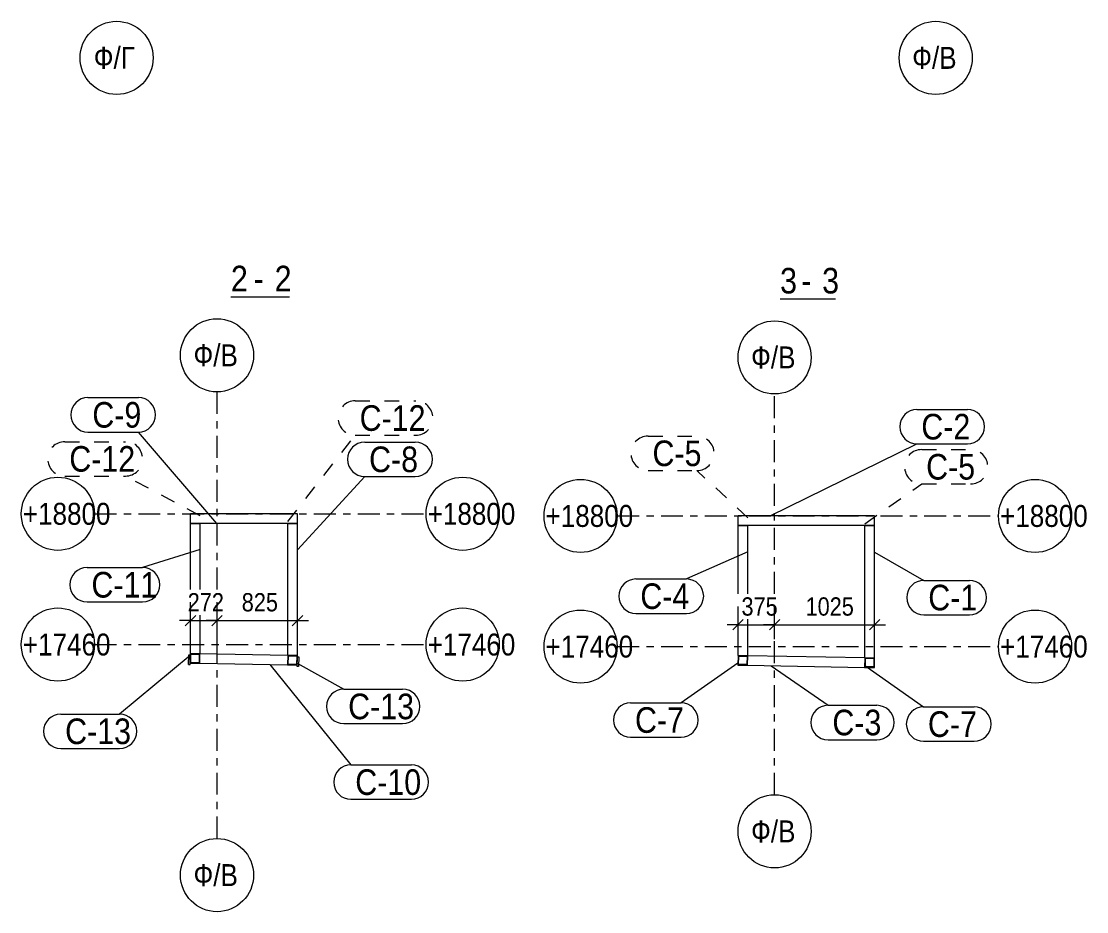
# Model space of a CAD drawing. Header units: millimetres. Extents: x -50 to 544, y -173 to 247.
# Drawn here: x 243.6 to 389.3, y 7 to 128.7 of the extents above; entities that cross this region are included whole.
import ezdxf

# ---------------------------------------------------------------- set-up
doc = ezdxf.new("R2010")
doc.units = ezdxf.units.MM
for name, pattern in [('XKITLINE00', [0]), ('XKITLINE02', [4, 2, -2]), ('XKITLINE03', [6, 3, -1, 1, -1])]:
    doc.linetypes.add(name, pattern=pattern)
for name, color, linetype, lineweight in [('OtherObjectType', 1, 'Continuous', 0), ('Part', 2, 'Continuous', 0), ('PartMark', 3, 'Continuous', 0), ('S-GRID', 1, 'Continuous', 0), ('Z-DIMENSIONS', 1, 'Continuous', 0)]:
    doc.layers.add(name, color=color, linetype=linetype, lineweight=lineweight)
doc.styles.add('GOST type A', font='ARIAL.TTF')

msp = doc.modelspace()

# ---------------------------------------------------------------- linework, layer by layer
at = {"layer": 'OtherObjectType', "linetype": 'XKITLINE00', "lineweight": 0}
for p, q in [((272.24, 91.06), (280.27, 91.06)), ((347.33, 90.77), (354.91, 90.77))]:
    msp.add_line(p, q, dxfattribs=at)
at = {"layer": 'Part', "linetype": 'XKITLINE00', "lineweight": 0}
for p, q in [((266.71, 60.07), (266.71, 61.4)), ((281.34, 61.4), (266.71, 61.4)), ((266.71, 60.07), (266.71, 61.4)), ((281.34, 60.07), (281.34, 61.4)), ((281.34, 60.07), (281.34, 61.4)), ((281.34, 60.07), (266.71, 60.07)), ((266.71, 51.06), (266.71, 60.07)), ((266.71, 60.07), (268.05, 60.07)), ((268.05, 51.06), (268.05, 60.07)), ((280.01, 42.08), (280.01, 60.07)), ((280.01, 60.07), (281.34, 60.07)), ((281.34, 42.06), (281.34, 60.07)), ((360.25, 61.11), (341.58, 61.11)), ((341.58, 59.78), (341.58, 61.11)), ((341.58, 59.78), (341.58, 61.11)), ((341.58, 50.48), (341.58, 59.78)), ((341.58, 59.78), (342.92, 59.78)), ((360.25, 59.78), (341.58, 59.78)), ((342.92, 50.48), (342.92, 59.78)), ((358.92, 41.75), (358.92, 59.78)), ((358.92, 59.78), (360.25, 59.78)), ((360.25, 59.78), (360.25, 61.11)), ((360.25, 59.78), (360.25, 61.11)), ((360.25, 41.72), (360.25, 59.78)), ((266.71, 42.31), (266.71, 47.56)), ((268.05, 42.29), (268.05, 47.56)), ((341.58, 42.05), (341.58, 46.98)), ((342.92, 42.03), (342.92, 46.98)), ((266.67, 42.31), (266.65, 40.98)), ((266.67, 42.31), (268.01, 42.29)), ((267.98, 40.96), (268.01, 42.29)), ((268.01, 42.29), (268.05, 42.29)), ((268.01, 42.29), (280.01, 42.08)), ((266.46, 40.78), (266.48, 42.12)), ((266.48, 42.12), (266.67, 42.11)), ((266.65, 40.78), (266.67, 42.11)), ((266.65, 40.98), (267.98, 40.96)), ((266.74, 41.07), (266.76, 42.22)), ((267.89, 41.05), (266.74, 41.07)), ((266.76, 42.22), (267.91, 42.2)), ((267.91, 42.2), (267.89, 41.05)), ((267.98, 40.96), (279.98, 40.75)), ((280.01, 42.08), (279.98, 40.75)), ((280.01, 42.08), (281.34, 42.06)), ((280.08, 40.84), (280.1, 41.99)), ((281.22, 40.82), (280.08, 40.84)), ((280.1, 41.99), (281.24, 41.97)), ((281.24, 41.97), (281.22, 40.82)), ((281.31, 40.53), (281.34, 41.86)), ((281.32, 40.73), (281.34, 42.06)), ((281.34, 41.86), (281.52, 41.86)), ((281.52, 41.86), (281.5, 40.52)), ((341.58, 42.05), (341.56, 40.72)), ((341.58, 42.05), (342.92, 42.03)), ((341.66, 40.81), (341.68, 41.95)), ((342.8, 40.79), (341.66, 40.81)), ((341.68, 41.95), (342.82, 41.93)), ((342.82, 41.93), (342.8, 40.79)), ((342.89, 40.69), (342.92, 42.03)), ((342.92, 42.03), (358.92, 41.75)), ((358.92, 41.75), (358.89, 40.41)), ((358.92, 41.75), (360.25, 41.72)), ((358.99, 40.51), (359.01, 41.65)), ((359.01, 41.65), (360.15, 41.63)), ((360.15, 41.63), (360.13, 40.49)), ((360.23, 40.39), (360.25, 41.72)), ((360.25, 41.72), (360.25, 41.72)), ((266.46, 40.78), (266.65, 40.78)), ((279.98, 40.75), (281.32, 40.73)), ((281.5, 40.52), (281.31, 40.53)), ((341.56, 40.72), (342.89, 40.69)), ((342.89, 40.69), (358.89, 40.41)), ((358.89, 40.41), (360.23, 40.39)), ((360.13, 40.49), (358.99, 40.51))]:
    msp.add_line(p, q, dxfattribs=at)
at = {"layer": 'PartMark', "linetype": 'XKITLINE00', "lineweight": 0}
for p, q in [((252.69, 77.28), (259.59, 77.28)), ((366.04, 75.66), (372.94, 75.66)), ((252.69, 72.58), (259.59, 72.58)), ((270.3, 60.07), (259.59, 72.58)), ((290.53, 71.2), (297.44, 71.2)), ((345.98, 61.11), (366.04, 70.96)), ((366.04, 70.96), (372.94, 70.96)), ((281.33, 56.46), (290.53, 66.5)), ((290.53, 66.5), (297.44, 66.5)), ((268.04, 56.51), (260.16, 54.05)), ((342.91, 56.22), (334.53, 52.49)), ((360.24, 56.16), (366.99, 52.3)), ((252.57, 54.05), (260.16, 54.05)), ((327.62, 52.49), (334.53, 52.49)), ((366.99, 52.3), (373.21, 52.3)), ((252.57, 49.35), (260.16, 49.35)), ((327.62, 47.79), (334.53, 47.79)), ((366.99, 47.6), (373.21, 47.6)), ((266.67, 42.04), (257.02, 34.02)), ((277.58, 40.8), (288.64, 27.07)), ((281.31, 41), (287.67, 37.42)), ((341.57, 40.99), (333.79, 35.56)), ((346.1, 40.64), (353.88, 35.22)), ((358.9, 40.68), (366.94, 35)), ((287.67, 37.42), (295.72, 37.42)), ((326.89, 35.56), (333.79, 35.56)), ((353.88, 35.22), (360.56, 35.22)), ((366.94, 35), (373.85, 35)), ((248.97, 34.02), (257.02, 34.02)), ((287.67, 32.72), (295.72, 32.72)), ((326.89, 30.86), (333.79, 30.86)), ((248.97, 29.32), (257.02, 29.32)), ((353.88, 30.52), (360.56, 30.52)), ((366.94, 30.3), (373.85, 30.3)), ((288.64, 27.07), (296.91, 27.07)), ((288.64, 22.37), (296.91, 22.37))]:
    msp.add_line(p, q, dxfattribs=at)
at = {"layer": 'PartMark', "linetype": 'XKITLINE02', "lineweight": 0}
for p, q in [((289.24, 76.84), (297.51, 76.84)), ((280.01, 60.34), (289.24, 72.14)), ((289.24, 72.14), (297.51, 72.14)), ((329.28, 72.02), (335.96, 72.02)), ((249.54, 71.26), (257.82, 71.26)), ((366.7, 70.18), (373.38, 70.18)), ((329.28, 67.32), (335.96, 67.32)), ((342.91, 60.84), (335.96, 67.32)), ((249.54, 66.56), (257.82, 66.56)), ((268.04, 61.13), (257.82, 66.56)), ((358.92, 60.05), (366.7, 65.48)), ((366.7, 65.48), (373.38, 65.48))]:
    msp.add_line(p, q, dxfattribs=at)
at = {"layer": 'PartMark', "linetype": 'XKITLINE00', "lineweight": 0}
for centre, start, end in [((252.69, 74.93), 90, 270), ((259.59, 74.93), 270, 90), ((366.04, 73.31), 90, 270), ((372.94, 73.31), 270, 90), ((290.53, 68.85), 90, 270), ((297.44, 68.85), 270, 90), ((252.57, 51.7), 90, 270), ((260.16, 51.7), 270, 90), ((327.62, 50.14), 90, 270), ((334.53, 50.14), 270, 90), ((366.99, 49.95), 90, 270), ((373.21, 49.95), 270, 90), ((287.67, 35.07), 90, 270), ((295.72, 35.07), 270, 90), ((326.89, 33.21), 90, 270), ((333.79, 33.21), 270, 90), ((353.88, 32.87), 90, 270), ((360.56, 32.87), 270, 90), ((366.94, 32.65), 90, 270), ((373.85, 32.65), 270, 90), ((248.97, 31.67), 90, 270), ((257.02, 31.67), 270, 90), ((288.64, 24.72), 90, 270), ((296.91, 24.72), 270, 90)]:
    msp.add_arc(centre, 2.35, start, end, dxfattribs=at)
at = {"layer": 'PartMark', "linetype": 'XKITLINE02', "lineweight": 0}
for centre, start, end in [((289.24, 74.49), 90, 270), ((297.51, 74.49), 270, 90), ((329.28, 69.67), 90, 270), ((335.96, 69.67), 270, 90), ((249.54, 68.91), 90, 270), ((257.82, 68.91), 270, 90), ((366.7, 67.83), 90, 270), ((373.38, 67.83), 270, 90)]:
    msp.add_arc(centre, 2.35, start, end, dxfattribs=at)
at = {"layer": 'S-GRID', "linetype": 'XKITLINE03', "lineweight": 0}
for p, q in [((270.34, 51.06), (270.34, 78.07)), ((346.58, 50.48), (346.58, 77.78)), ((253.58, 61.4), (298.93, 61.4)), ((325.05, 61.11), (377.19, 61.11)), ((270.34, 17.01), (270.34, 47.56)), ((346.58, 22.99), (346.58, 46.98)), ((253.58, 43.53), (298.93, 43.53)), ((325.05, 43.25), (377.19, 43.25))]:
    msp.add_line(p, q, dxfattribs=at)
at = {"layer": 'S-GRID', "linetype": 'XKITLINE00', "lineweight": 0}
for centre in [(256.61, 123.73), (368.61, 123.73), (270.34, 83.07), (346.58, 82.78), (248.58, 61.4), (303.93, 61.4), (320.05, 61.11), (382.19, 61.11), (248.58, 43.53), (303.93, 43.53), (320.05, 43.25), (382.19, 43.25), (346.58, 17.99), (270.34, 12.01)]:
    msp.add_circle(centre, 5, dxfattribs=at)
at = {"layer": 'Z-DIMENSIONS', "linetype": 'XKITLINE00', "lineweight": 0}
for p, q in [((266.71, 44.53), (266.71, 49.31)), ((270.34, 41.92), (270.34, 49.31)), ((281.34, 44.53), (281.34, 49.31)), ((341.58, 44.25), (341.58, 48.73)), ((346.58, 44.25), (346.58, 48.73)), ((360.25, 44.25), (360.25, 48.73)), ((266.71, 46.81), (265.21, 46.81)), ((267.42, 47.52), (266, 46.1)), ((266.71, 46.81), (270.34, 46.81)), ((270.34, 46.81), (268.84, 46.81)), ((271.05, 47.52), (269.63, 46.1)), ((271.05, 47.52), (269.63, 46.1)), ((270.34, 41.92), (270.34, 47.56)), ((270.34, 46.81), (271.84, 46.81)), ((270.34, 46.81), (281.34, 46.81)), ((282.05, 47.52), (280.63, 46.1)), ((281.34, 46.81), (282.84, 46.81)), ((342.29, 46.94), (340.88, 45.52)), ((347.29, 46.94), (345.88, 45.52)), ((347.29, 46.94), (345.88, 45.52)), ((346.58, 44.25), (346.58, 46.98)), ((360.96, 46.94), (359.54, 45.52)), ((341.58, 46.23), (340.08, 46.23)), ((341.58, 46.23), (346.58, 46.23)), ((346.58, 46.23), (345.08, 46.23)), ((346.58, 46.23), (348.08, 46.23)), ((346.58, 46.23), (360.25, 46.23)), ((360.25, 46.23), (361.75, 46.23))]:
    msp.add_line(p, q, dxfattribs=at)
at = {"layer": 'Z-DIMENSIONS'}
for p in [(266.71, 46.81), (270.34, 46.81), (270.34, 46.81), (281.34, 46.81), (341.58, 46.23), (346.58, 46.23), (346.58, 46.23), (360.25, 46.23)]:
    msp.add_point(p, dxfattribs=at)

# ---------------------------------------------------------------- texts
at = {"layer": 'OtherObjectType', "style": 'GOST type A', "width": 0.85}
for s, p in [('2', (272.24, 91.81)), ('2', (278.22, 91.81)), ('3', (347.33, 91.52)), ('3', (353.08, 91.52)), ('-', (275.34, 91.81)), ('-', (350.21, 91.52))]:
    msp.add_text(s, height=3.5, dxfattribs=at).set_placement(p)
at = {"layer": 'PartMark', "style": 'GOST type A', "width": 0.85}
for s, p in [('С-9', (253.29, 73.18)), ('С-12', (289.84, 72.74)), ('С-2', (366.64, 71.56)), ('С-5', (329.88, 67.92)), ('С-12', (250.14, 67.16)), ('С-8', (291.13, 67.1)), ('С-5', (367.3, 66.08)), ('С-11', (253.17, 49.95)), ('С-4', (328.22, 48.39)), ('С-1', (367.59, 48.2)), ('С-13', (288.27, 33.32)), ('С-7', (327.49, 31.46)), ('С-3', (354.48, 31.12)), ('С-7', (367.54, 30.9)), ('С-13', (249.57, 29.92)), ('С-10', (289.24, 22.97))]:
    msp.add_text(s, height=3.5, dxfattribs=at).set_placement(p)
at = {"layer": 'S-GRID', "style": 'GOST type A', "width": 0.85}
for s, p in [('Ф/Г', (253.48, 122.23)), ('Ф/В', (365.39, 122.23)), ('Ф/В', (267.12, 81.57)), ('Ф/В', (343.36, 81.28)), ('+18800', (243.79, 59.9)), ('+18800', (299.14, 59.9)), ('+18800', (315.26, 59.61)), ('+18800', (377.41, 59.61)), ('+17460', (243.79, 42.03)), ('+17460', (299.14, 42.03)), ('+17460', (315.26, 41.75)), ('+17460', (377.41, 41.75)), ('Ф/В', (343.36, 16.49)), ('Ф/В', (267.12, 10.51))]:
    msp.add_text(s, height=3, dxfattribs=at).set_placement(p)
at = {"layer": 'Z-DIMENSIONS', "style": 'GOST type A', "width": 0.85}
for s, p in [('272', (266.33, 48.06)), ('825', (273.72, 48.06)), ('375', (342.05, 47.48)), ('1025', (350.81, 47.48))]:
    msp.add_text(s, height=2.5, dxfattribs=at).set_placement(p)

doc.saveas('drawing.dxf')
